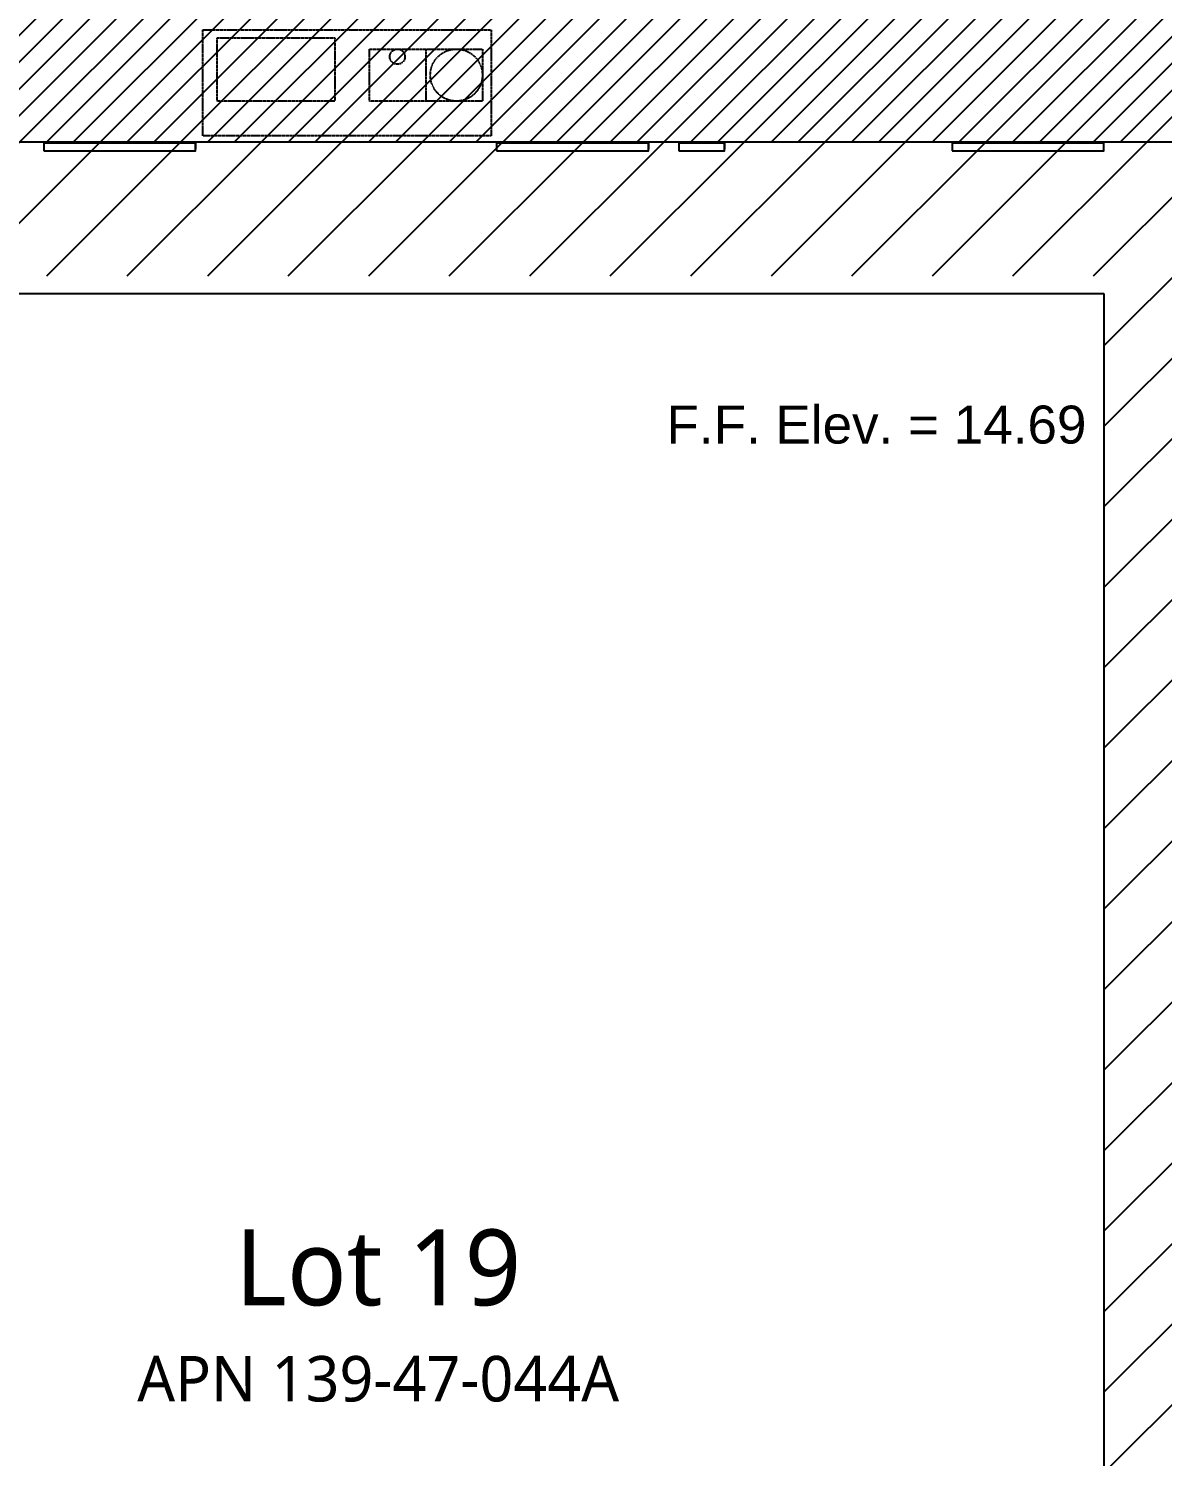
# Model space of a CAD drawing. Extents: x -13328 to 38686, y -10157 to 7853.
# Drawn here: x 25702 to 26599, y 4792 to 5921 of the extents above; entities that cross this region are included whole.
import ezdxf
from ezdxf.enums import TextEntityAlignment as Align

# ---------------------------------------------------------------- set-up
doc = ezdxf.new("R2010")
doc.units = 0
doc.header["$LTSCALE"] = 1.5
doc.header["$MEASUREMENT"] = 0
doc.linetypes.add('CENTER2', pattern=[1.125, 0.75, -0.125, 0.125, -0.125])
doc.layers.get('DEFPOINTS').update_dxf_attribs({"color": 11})
for name, color, linetype in [('A-BLDG-OUTLINE', 6, 'Continuous'), ('Demo', 8, 'CENTER2'), ('Hatch-walls', 8, 'Continuous'), ('Text2', 2, 'Continuous'), ('TEXT9', 9, 'Continuous')]:
    doc.layers.add(name, color=color, linetype=linetype)
doc.styles.add('ARIAL', font='arial.ttf')
doc.styles.add('LUCIDA', font='l_10646.ttf')

msp = doc.modelspace()

# ---------------------------------------------------------------- hatches: boundary and pattern name
at = {"layer": 'Hatch-walls', "transparency": 33554684}
h = msp.add_hatch(dxfattribs=at)
h.set_pattern_fill('ANSI31', color=256, scale=120)
h.set_pattern_definition([(45, (25232.4, 4477.275), (-10.6066, 10.6066), [])])
h.paths.add_polyline_path([(25040.1851, 6323.9878), (25040.1851, 5879.4188), (25232.1851, 5879.4188), (25232.1851, 5831.4188), (26671.0844, 5831.4188), (26671.0641, 6323.9939)])
h.paths.add_polyline_path([(26550.5906, 6203.9878), (26550.5906, 5951.4188), (25352.1851, 5951.4188), (25352.1851, 5999.4188), (25160.1851, 5999.4188), (25160.1851, 6203.9878)], flags=16)
h.paths.add_polyline_path([(25740.0902, 5948.9147), (25740.0902, 6050.1647), (25702.4378, 6060.2536), (25702.4378, 5959.0036)], flags=16)
at = {"layer": 'Hatch-walls'}
h = msp.add_hatch(dxfattribs=at)
h.set_pattern_fill('ANSI31', color=256, scale=360)
h.set_pattern_definition([(45, (25232.4, 4477.275), (-31.8198, 31.8198), [])])
h.paths.add_polyline_path([(26552.3994, 5725.2787), (26552.3994, 4597.2747), (25352.3994, 4597.2747), (25352.3994, 5725.2787)], flags=16)
h.paths.add_polyline_path([(25833.779, 4858.3492), (26121.3736, 4858.3492), (26121.3736, 5015.9303), (25833.779, 5015.9303)], flags=8)
h.paths.add_polyline_path([(25655.1149, 5007.1131), (26328.7366, 5007.1131), (26328.7366, 5264.6942), (25655.1149, 5264.6942)], flags=8)
h.paths.add_polyline_path([(25422.5718, 5831.4188), (25376.7251, 5831.4188), (25376.7251, 5831.2938), (25239.3628, 5831.2835), (25239.3617, 5845.2787), (25232.3994, 5845.2787), (25232.3994, 4477.2747), (26672.3994, 4477.2747), (26672.3994, 5831.3914), (25422.5708, 5831.2973)])

# ---------------------------------------------------------------- linework, layer by layer
at = {"layer": 'A-BLDG-OUTLINE'}
msp.add_lwpolyline([(26672.1851, 5831.4188), (26672.3994, 4477.2747), (25232.3994, 4477.2747), (25232.1851, 5831.4188)], close=True, dxfattribs=at)
at = {"layer": 'DEFPOINTS'}
for p, q in [((25714.4086, 5831.4188), (25714.4086, 5825.4191)), ((25834.4033, 5831.4188), (25834.4033, 5825.4191)), ((26192.3873, 5831.4188), (26192.3873, 5825.4191)), ((26216.3862, 5831.4188), (26216.3862, 5825.4191)), ((26252.3846, 5831.4188), (26252.3846, 5825.4191))]:
    msp.add_line(p, q, dxfattribs=at)
for points in [[(25714.3779, 5824.2244), (25834.3726, 5824.2244), (25834.3726, 5830.2241), (25714.3779, 5830.2241)], [(26072.3619, 5824.2244), (26192.3873, 5824.2244), (26192.3873, 5830.2241), (26072.3619, 5830.2241)], [(26216.3555, 5824.2244), (26252.3846, 5824.2244), (26252.3846, 5830.2241), (26216.3555, 5830.2241)], [(26432.3459, 5824.2244), (26552.3405, 5824.2244), (26552.3405, 5830.2241), (26432.3459, 5830.2241)], [(26552.1851, 5711.4188), (26552.3994, 4597.2747), (25352.3994, 4597.2747), (25352.1851, 5711.4188)]]:
    msp.add_lwpolyline(points, close=True, dxfattribs=at)
at = {"layer": 'Demo', "ltscale": 0.25}
for p, q in [((25840.0862, 5835.9785), (25840.0862, 5919.9693)), ((25840.0862, 5919.9693), (26068.0645, 5919.9693)), ((26068.0645, 5919.9693), (26068.0645, 5835.9785)), ((25851.4678, 5913.5266), (25944.3535, 5913.5266)), ((25851.4678, 5863.5654), (25851.4678, 5913.5266)), ((25944.3535, 5913.5266), (25944.3535, 5863.5654)), ((25971.7513, 5863.5654), (25971.7513, 5904.6267)), ((25971.7513, 5904.6267), (26061.1205, 5904.6267)), ((26016.4359, 5904.6267), (26016.4359, 5863.5654)), ((26061.1205, 5904.6267), (26061.1205, 5863.5654)), ((25944.3535, 5863.5654), (25851.4678, 5863.5654)), ((26061.1205, 5863.5654), (25971.7513, 5863.5654)), ((26068.0645, 5835.9785), (25840.0862, 5835.9785))]:
    msp.add_line(p, q, dxfattribs=at)
for centre, radius in [((25993.8943, 5898.6193), 6.0074), ((26040.5288, 5884.0961), 20.5917)]:
    msp.add_circle(centre, radius, dxfattribs=at)

# ---------------------------------------------------------------- texts
at = {"layer": 'Text2', "style": 'ARIAL'}
msp.add_text('F.F. Elev. = 14.69', height=30, dxfattribs=at).set_placement((26206.6284, 5583.7732), align=Align.BOTTOM_LEFT)
at = {"layer": 'TEXT9', "insert": (25645.1444, 4971.3762), "char_height": 60, "attachment_point": 1, "style": 'LUCIDA'}
msp.add_mtext_dynamic_manual_height_columns('\\pxqc;Lot 19\\P{\\H0.6x;APN 139-47-044A}', width=667.215039, gutter_width=1123084400416.28, heights=[394.7769], dxfattribs=at)

doc.saveas('drawing.dxf')
